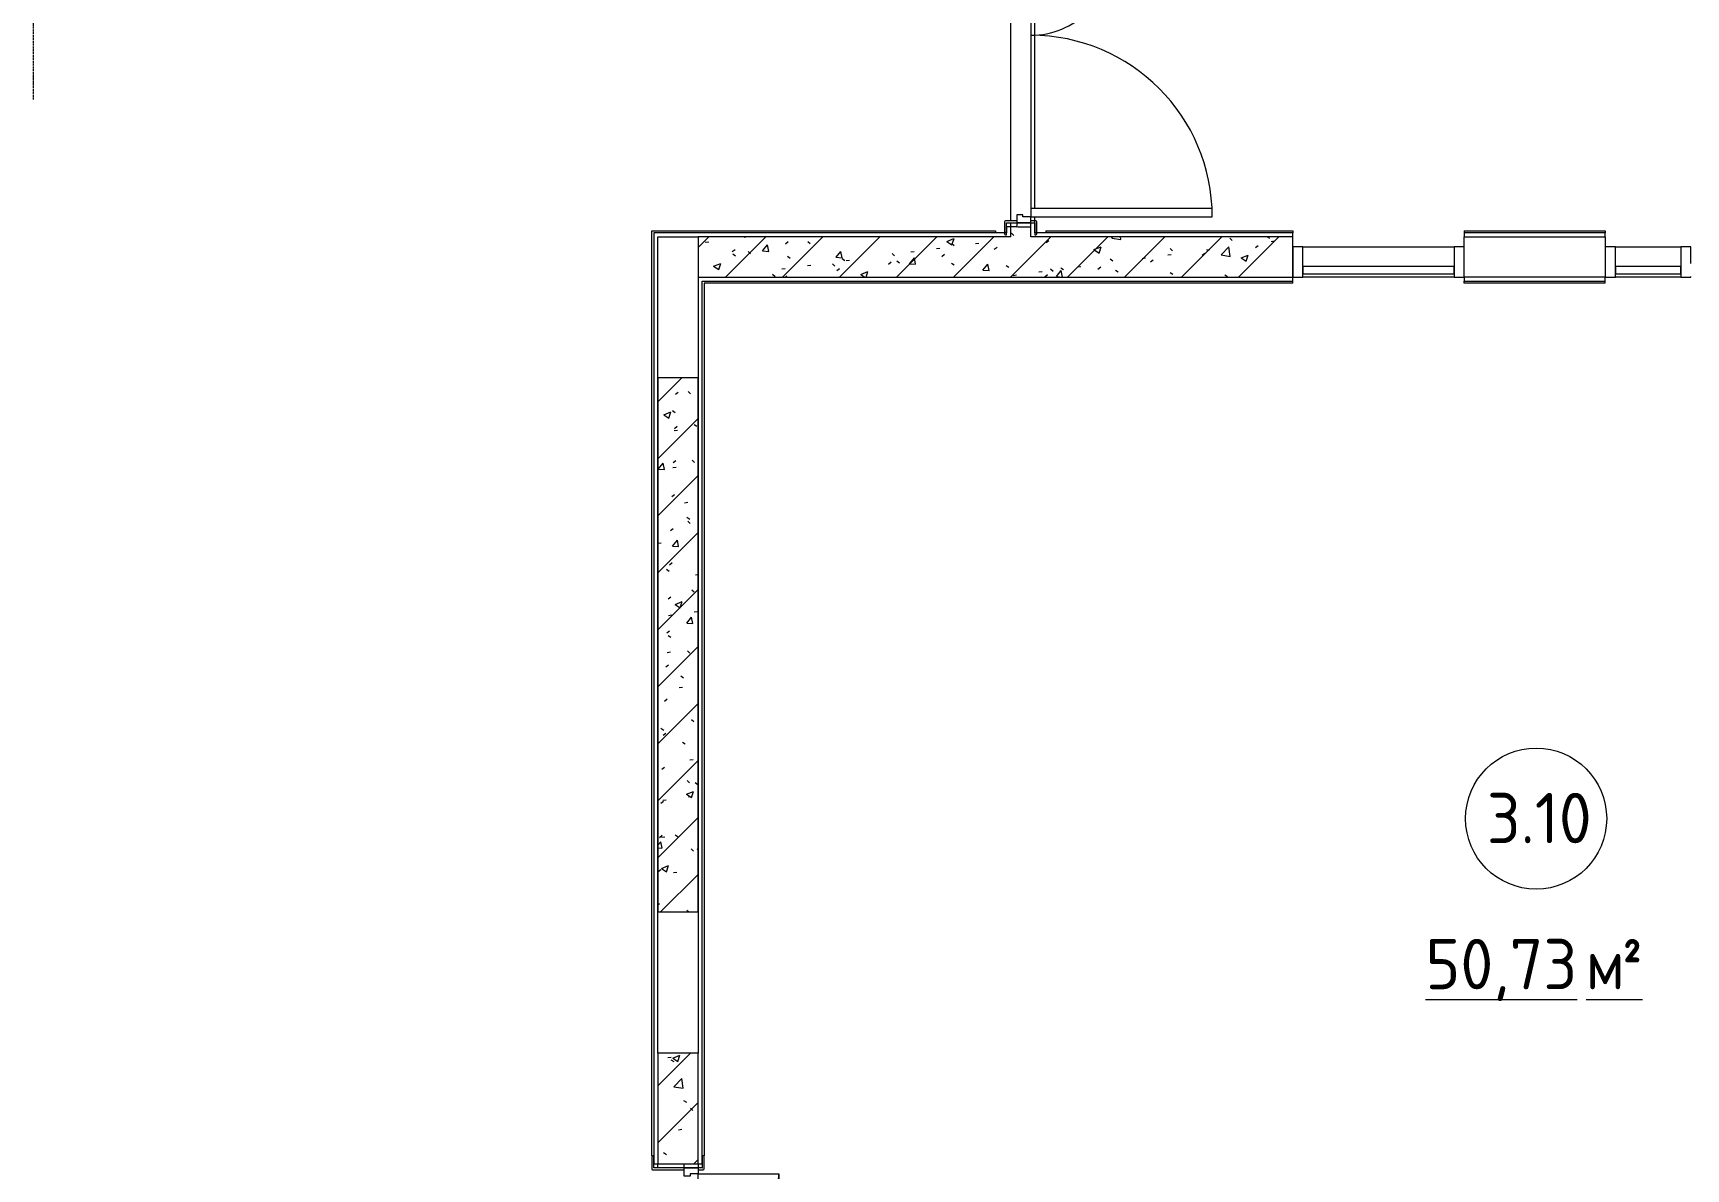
# Model space of a CAD drawing. Header units: millimetres. Extents: x -584918 to 2941280, y 3000189 to 4229862.
# Drawn here: x -448933 to -440733, y 4035361 to 4040997 of the extents above; entities that cross this region are included whole.
import ezdxf

# ---------------------------------------------------------------- set-up
doc = ezdxf.new("R2010")
doc.units = ezdxf.units.MM
doc.linetypes.add('ASVP_Невидимые', pattern=[5, 3, -2])
doc.linetypes.add('ASVP_Осевая', pattern=[14, 10, -2, 0, -2])
for name, color, linetype, lineweight in [('Витраж', 7, 'Continuous', 0), ('Двери', 7, 'Continuous', 0), ('Линии', 7, 'Continuous', 0), ('Марки помещений', 7, 'Continuous', 0), ('Обобщенные модели', 7, 'Continuous', 0), ('Панели витража', 7, 'Continuous', 0), ('Перекрытие', 7, 'Continuous', 0), ('Стены внутренние', 7, 'Continuous', 0), ('Стены несущие', 7, 'Continuous', 0), ('Стены отделка', 7, 'Continuous', 0), ('экспертиза условные обозначения', 1, 'Continuous', 0)]:
    doc.layers.add(name, color=color, linetype=linetype, lineweight=lineweight)
doc.styles.add('GOST Common_2', font='', dxfattribs={"height": 500})
doc.styles.add('GOST Common_3', font='', dxfattribs={"width": 0.9, "height": 500})
doc.styles.get('GOST Common_2').set_extended_font_data('GOST Common')
doc.styles.get('GOST Common_3').set_extended_font_data('GOST Common')
pattern_1 = [(45, (-440814.02, 4025236.82), (-141.4214, 141.4214), [])]
pattern_2 = [(50, (-440814.02, 4025236.82), (364.368, -31.8783), [38.1, -419.1]), (355, (-440814.02, 4025236.8), (-70.486, 382.113), [30.48, -335.28]), (100.451, (-440783.66, 4025234.16), (293.885, 350.2334), [32.38, -356.18]), (46.184, (-440814, 4025338.4), (542.158, -84.086), [57.15, -628.65]), (96.636, (-440768.84, 4025331.4), (474.805, 494.855), [48.57, -534.27]), (351.184, (-440814, 4025338.4), (474.81, 494.85), [45.72, -502.92]), (21, (-440763.22, 4025313.02), (303.2285, -204.5305), [38.1, -419.1]), (326, (-440763.22, 4025313), (123.604, 368.376), [30.48, -335.28]), (71.451, (-440737.95, 4025295.97), (426.834, 163.843), [32.38, -356.18]), (37.5, (-440814.02, 4025236.82), (6.1766, 169.1102), [16.764, -314.452, 16.764, -323.596, -336.55]), (37.5, (-440814.02, 4025236.82), (6.1766, 169.1102), [-671.576, 16.764, -319.786]), (7.5, (-440814.02, 4025236.82), (133.6389, 200.3615), [16.764, -177.292, 16.764, -306.832, -128.27]), (7.5, (-440814.02, 4025236.82), (133.6389, 200.3615), [-517.652, 16.764, -111.506]), (327.5, (-440927.3, 4025236.82), (271.1818, -11.4584), [16.764, -110.236, 16.764, -379.476, -525.78]), (327.5, (-440927.3, 4025236.82), (271.1818, -11.4584), [-523.24, 16.764, -509.016]), (317.5, (-440978.1, 4025236.82), (296.2585, 50.853), [16.764, -148.336, 16.764, -246.38, -373.38]), (317.5, (-440978.1, 4025236.82), (296.2585, 50.853), [-428.244, 16.764, -356.616])]

# ---------------------------------------------------------------- blocks, each defined once
blk = doc.blocks.new('ASVP_ДверьДеревянная_2 полотна - Межкомнатная 1300х2000h_полотна_ Г Л _1220 в свету_-7189999-АР Этаж 03')
at = {"layer": 'Двери', "lineweight": 18}
for p, q in [((650, 1000), (610, 1000)), ((610, 1000), (610, 100)), ((650, 100), (650, 1000)), ((-650, 500), (-610, 500)), ((-650, 100), (-650, 500)), ((-610, 500), (-610, 100)), ((-680, 100), (-650, 100)), ((-680, 30), (-680, 100)), ((-610, 100), (-650, 100)), ((-650, 100), (-650, 60)), ((610, 100), (650, 100)), ((680, 100), (650, 100)), ((650, 100), (650, 60)), ((680, 30), (680, 100)), ((-640, 30), (-680, 30)), ((-650, 60), (-640, 60)), ((-640, 60), (-640, 30)), ((650, 60), (640, 60)), ((640, 60), (640, 30)), ((640, 30), (680, 30))]:
    blk.add_line(p, q, dxfattribs=at)
at = {"layer": 'Двери', "linetype": 'ASVP_Невидимые', "lineweight": 18}
for p, q in [((-700, 100), (-680, 100)), ((-700, 30), (-700, 100)), ((-680, 100), (-680, 30)), ((700, 100), (680, 100)), ((680, 100), (680, 30)), ((700, 30), (700, 100)), ((-680, 30), (-700, 30)), ((680, 30), (700, 30))]:
    blk.add_line(p, q, dxfattribs=at)
at = {"layer": 'Двери'}
for centre, radius, start, end in [((650, 100), 900, 90, 180), ((-650, 100), 400, 360, 90)]:
    blk.add_arc(centre, radius, start, end, dxfattribs=at)
blk = doc.blocks.new('ASVP_НАЛИЧНИК МДФ_Двери - Наличник дверной МДФ-7405303-АР Этаж 03')
at = {"layer": 'Обобщенные модели'}
for p, q in [((-680, 150), (-680, -1)), ((-670, -5), (-670, 150)), ((670, 150), (670, -5)), ((680, -1), (680, 150)), ((-681, 0), (-740, 0)), ((-740, 0), (-740, -5)), ((-681, -1), (-681, 0)), ((740, 0), (681, 0)), ((681, 0), (681, -1)), ((740, -5), (740, 0)), ((-735, -10), (-675, -10)), ((-680, -1), (-681, -1)), ((675, -10), (735, -10)), ((681, -1), (680, -1))]:
    blk.add_line(p, q, dxfattribs=at)
for centre, start, end in [((-735, -5), 180, 270), ((-675, -5), 270, 360), ((675, -5), 180, 270), ((735, -5), 270, 360)]:
    blk.add_arc(centre, 5, start, end, dxfattribs=at)
blk = doc.blocks.new('ASVP_НАЛИЧНИК МДФ_Двери - Наличник дверной МДФ-7488626-АР Этаж 03')
at = {"layer": 'Обобщенные модели'}
for p, q in [((-681, 0), (-740, 0)), ((-740, 0), (-740, -5)), ((-681, -1), (-681, 0)), ((-680, 20), (-680, -1)), ((-670, -5), (-670, 20)), ((670, 20), (670, -5)), ((680, -1), (680, 20)), ((740, 0), (681, 0)), ((681, 0), (681, -1)), ((740, -5), (740, 0)), ((-735, -10), (-675, -10)), ((-680, -1), (-681, -1)), ((675, -10), (735, -10)), ((681, -1), (680, -1))]:
    blk.add_line(p, q, dxfattribs=at)
for centre, start, end in [((-735, -5), 180, 270), ((-675, -5), 270, 360), ((675, -5), 180, 270), ((735, -5), 270, 360)]:
    blk.add_arc(centre, 5, start, end, dxfattribs=at)
blk = doc.blocks.new('ASVP_ДверьДеревянная_2 полотна - Межкомнатная 1300х2000h_полотна_ Г Л _1220 в свету_-7531502-АР Этаж 03')
at = {"layer": 'Двери', "lineweight": 18}
for p, q in [((650, 950), (610, 950)), ((610, 950), (610, 50)), ((650, 50), (650, 950)), ((-650, 450), (-610, 450)), ((-650, 50), (-650, 450)), ((-610, 450), (-610, 50)), ((-680, 50), (-650, 50)), ((-680, -20), (-680, 50)), ((-610, 50), (-650, 50)), ((-650, 50), (-650, 10)), ((-650, 10), (-640, 10)), ((-640, 10), (-640, -20)), ((610, 50), (650, 50)), ((650, 10), (640, 10)), ((640, 10), (640, -20)), ((680, 50), (650, 50)), ((650, 50), (650, 10)), ((680, -20), (680, 50)), ((-640, -20), (-680, -20)), ((640, -20), (680, -20))]:
    blk.add_line(p, q, dxfattribs=at)
at = {"layer": 'Двери', "linetype": 'ASVP_Невидимые', "lineweight": 18}
for p, q in [((-700, 50), (-680, 50)), ((-700, -20), (-700, 50)), ((-680, 50), (-680, -20)), ((700, 50), (680, 50)), ((680, 50), (680, -20)), ((700, -20), (700, 50)), ((-680, -20), (-700, -20)), ((680, -20), (700, -20))]:
    blk.add_line(p, q, dxfattribs=at)
at = {"layer": 'Двери'}
for centre, radius, start, end in [((650, 50), 900, 90, 180), ((-650, 50), 400, 360, 90)]:
    blk.add_arc(centre, radius, start, end, dxfattribs=at)
blk = doc.blocks.new('ASVP_НАЛИЧНИК МДФ_Двери - Наличник дверной МДФ-7523534-АР Этаж 03')
at = {"layer": 'Обобщенные модели'}
for p, q in [((-681, 0), (-740, 0)), ((-740, 0), (-740, -5)), ((-681, -1), (-681, 0)), ((-680, 50), (-680, -1)), ((-670, -5), (-670, 50)), ((670, 50), (670, -5)), ((680, -1), (680, 50)), ((740, 0), (681, 0)), ((681, 0), (681, -1)), ((740, -5), (740, 0)), ((-735, -10), (-675, -10)), ((-680, -1), (-681, -1)), ((675, -10), (735, -10)), ((681, -1), (680, -1))]:
    blk.add_line(p, q, dxfattribs=at)
for centre, start, end in [((-735, -5), 180, 270), ((-675, -5), 270, 360), ((675, -5), 180, 270), ((735, -5), 270, 360)]:
    blk.add_arc(centre, 5, start, end, dxfattribs=at)
blk = doc.blocks.new('ASVP_НАЛИЧНИК МДФ_Двери - Наличник дверной МДФ-V43-АР Этаж 03')
at = {"layer": 'Обобщенные модели'}
for p, q in [((-681, 0), (-740, 0)), ((-740, 0), (-740, -5)), ((-681, -1), (-681, 0)), ((-680, 20), (-680, -1)), ((-670, -5), (-670, 20)), ((670, 20), (670, -5)), ((680, -1), (680, 20)), ((740, 0), (681, 0)), ((681, 0), (681, -1)), ((740, -5), (740, 0)), ((-735, -10), (-675, -10)), ((-680, -1), (-681, -1)), ((675, -10), (735, -10)), ((681, -1), (680, -1))]:
    blk.add_line(p, q, dxfattribs=at)
for centre, start, end in [((-735, -5), 180, 270), ((-675, -5), 270, 360), ((675, -5), 180, 270), ((735, -5), 270, 360)]:
    blk.add_arc(centre, 5, start, end, dxfattribs=at)
blk = doc.blocks.new('Системная панель - Cтеклопакет Двухкамерный_36 мм-7512020-АР Этаж 03')
at = {"layer": 'Панели витража', "lineweight": 18}
for p, q in [((162.5, 18), (-162.5, 18)), ((-162.5, 18), (-162.5, -18)), ((162.5, -18), (162.5, 18)), ((-162.5, -18), (162.5, -18))]:
    blk.add_line(p, q, dxfattribs=at)
blk = doc.blocks.new('Прямоугольный импост - 50х150 мм-7511842-АР Этаж 03')
at = {"layer": 'Витраж', "lineweight": 18}
for p, q in [((0, 35), (-50, 35)), ((-50, 35), (-50, -115)), ((0, -115), (0, 35)), ((-50, -115), (0, -115))]:
    blk.add_line(p, q, dxfattribs=at)
blk = doc.blocks.new('Системная панель - Cтеклопакет Двухкамерный_36 мм-7512026-АР Этаж 03')
at = {"layer": 'Панели витража', "lineweight": 18}
for p, q in [((375, 18), (-375, 18)), ((-375, 18), (-375, -18)), ((375, -18), (375, 18)), ((-375, -18), (375, -18))]:
    blk.add_line(p, q, dxfattribs=at)
blk = doc.blocks.new('Прямоугольный импост - 50х150 мм-7511836-АР Этаж 03')
at = {"layer": 'Витраж', "lineweight": 18}
for p, q in [((-50, 35), (0, 35)), ((-50, -115), (-50, 35)), ((0, 35), (0, -115)), ((0, -115), (-50, -115))]:
    blk.add_line(p, q, dxfattribs=at)
blk = doc.blocks.new('Прямоугольный импост - 50х150 мм-V67-АР Этаж 03')
at = {"layer": 'Витраж', "lineweight": 18}
for p, q in [((-25, 35), (25, 35)), ((-25, -115), (-25, 35)), ((25, 35), (25, 32.5)), ((25, -32.5), (25, -115)), ((25, -115), (-25, -115))]:
    blk.add_line(p, q, dxfattribs=at)
blk = doc.blocks.new('ASVP_Марка_Помещение_ДваЗначения - Номер Площадь-685795-АР Этаж 03')
at = {"layer": 'Марки помещений'}
blk.add_circle((0, 0), 3.5, dxfattribs=at)

msp = doc.modelspace()

# ---------------------------------------------------------------- hatches: boundary and pattern name
at = {"layer": 'Стены внутренние'}
h = msp.add_hatch(dxfattribs=at)
h.set_pattern_fill('FP_4', color=256, style=0, pattern_type=2)
h.set_pattern_definition(pattern_1)
h.paths.add_polyline_path([(-444083.121, 4039986.149), (-443983.121, 4039986.149), (-443983.121, 4040036.149), (-444083.121, 4040036.149), (-444083.121, 4040001.534)])
h.paths.add_polyline_path([(-444053.121, 4041436.149), (-443983.121, 4041436.149), (-443983.121, 4041586.149), (-444083.121, 4041584.993), (-444083.121, 4041436.149)])
h = msp.add_hatch(dxfattribs=at)
h.set_pattern_fill('FP_5', color=256, style=0, pattern_type=2)
h.set_pattern_definition(pattern_2)
h.paths.add_polyline_path([(-444083.121, 4039986.149), (-443983.121, 4039986.149), (-443983.121, 4040036.149), (-444083.121, 4040036.149), (-444083.121, 4040001.534)])
h.paths.add_polyline_path([(-444053.121, 4041436.149), (-443983.121, 4041436.149), (-443983.121, 4041586.149), (-444083.121, 4041584.993), (-444083.121, 4041436.149)])
h = msp.add_hatch(dxfattribs=at)
h.set_pattern_fill('FP_4', color=256, style=0, pattern_type=2)
h.set_pattern_definition(pattern_1)
h.paths.add_polyline_path([(-442683.121, 4039786.149), (-442683.121, 4039986.149), (-445633.121, 4039986.149), (-445633.121, 4039786.149), (-443791.531, 4039786.149)])
h = msp.add_hatch(dxfattribs=at)
h.set_pattern_fill('FP_5', color=256, style=0, pattern_type=2)
h.set_pattern_definition(pattern_2)
h.paths.add_polyline_path([(-442683.121, 4039786.149), (-442683.121, 4039986.149), (-445633.121, 4039986.149), (-445633.121, 4039786.149), (-443791.531, 4039786.149)])
h = msp.add_hatch(dxfattribs=at)
h.set_pattern_fill('FP_4', color=256, style=0, pattern_type=2)
h.set_pattern_definition(pattern_1)
h.paths.add_polyline_path([(-445833.121, 4036636.149), (-445633.121, 4036636.149), (-445633.121, 4039286.149), (-445833.121, 4039286.149), (-445833.121, 4039116.117)])
h = msp.add_hatch(dxfattribs=at)
h.set_pattern_fill('FP_5', color=256, style=0, pattern_type=2)
h.set_pattern_definition(pattern_2)
h.paths.add_polyline_path([(-445833.121, 4036636.149), (-445633.121, 4036636.149), (-445633.121, 4039286.149), (-445833.121, 4039286.149), (-445833.121, 4039116.117)])
h = msp.add_hatch(dxfattribs=at)
h.set_pattern_fill('FP_4', color=256, style=0, pattern_type=2)
h.set_pattern_definition(pattern_1)
h.paths.add_polyline_path([(-445716.15, 4033186.149), (-445633.121, 4033186.149), (-445633.121, 4033986.149), (-445833.121, 4033986.149), (-445833.121, 4033186.149)])
h.paths.add_polyline_path([(-445703.121, 4035386.149), (-445633.121, 4035386.149), (-445633.121, 4035936.149), (-445833.121, 4035936.149), (-445833.121, 4035386.149), (-445716.15, 4035386.149)])
h = msp.add_hatch(dxfattribs=at)
h.set_pattern_fill('FP_5', color=256, style=0, pattern_type=2)
h.set_pattern_definition(pattern_2)
h.paths.add_polyline_path([(-445716.15, 4033186.149), (-445633.121, 4033186.149), (-445633.121, 4033986.149), (-445833.121, 4033986.149), (-445833.121, 4033186.149)])
h.paths.add_polyline_path([(-445703.121, 4035386.149), (-445633.121, 4035386.149), (-445633.121, 4035936.149), (-445833.121, 4035936.149), (-445833.121, 4035386.149), (-445716.15, 4035386.149)])
at = {"layer": 'экспертиза условные обозначения', "lineweight": -3}
h = msp.add_hatch(dxfattribs=at)
h.set_pattern_fill('GRASS', color=3, scale=24)
h.set_pattern_definition([(90, (-441193.04, 3779846), (-431.0523, 431.0523), [114.3, -747.8046]), (45, (-441193.04, 3779846), (-431.0523, 431.0523), [114.3, -495.3]), (135, (-441193.04, 3779846), (-431.0523, -431.0523), [114.3, -495.3])])
edge = h.paths.add_edge_path()
edge.add_line((-445679.162, 4047680.628), (-445018.622, 4049468.181))
edge.add_line((-445018.622, 4049468.181), (-439841.984, 4047376.683))
edge.add_line((-439841.984, 4047376.683), (-437786.215, 4052478.037))
edge.add_line((-437786.215, 4052478.037), (-436394.937, 4051917.372))
edge.add_line((-436394.937, 4051917.372), (-438448.837, 4046820.656))
edge.add_line((-438448.837, 4046820.656), (-431775.339, 4044131.336))
edge.add_line((-431775.339, 4044131.336), (-432485.514, 4042369.05))
edge.add_line((-432485.514, 4042369.05), (-433821.967, 4042902.23))
edge.add_arc((-434225.652, 4041870.898), 1107.523, 68.623549, 179.4277519)
edge.add_line((-435333.121, 4041881.959), (-435333.121, 4039986.149))
edge.add_line((-435333.121, 4039986.149), (-438083.121, 4039986.149))
edge.add_line((-438083.121, 4039986.149), (-438083.121, 4044619.411))
edge.add_line((-438083.121, 4044619.411), (-441018.582, 4045807.749))
edge.add_line((-441018.582, 4045807.749), (-445679.162, 4047680.628))

# ---------------------------------------------------------------- linework, layer by layer
at = {"layer": 'Линии', "linetype": 'ASVP_Осевая'}
msp.add_line((-448933.121, 4046486.149), (-448933.121, 4040666.149), dxfattribs=at)
at = {"layer": 'Перекрытие'}
for p, q in [((-444083.121, 4040066.149), (-444083.121, 4041406.149)), ((-444083.121, 4040036.149), (-444083.121, 4040056.149)), ((-441833.121, 4039936.149), (-441833.121, 4039986.149)), ((-441133.121, 4039986.149), (-441133.121, 4039936.149)), ((-442633.121, 4039936.149), (-441883.121, 4039936.149)), ((-441083.121, 4039936.149), (-440758.121, 4039936.149)), ((-441883.121, 4039786.149), (-442633.121, 4039786.149)), ((-440758.121, 4039786.149), (-441083.121, 4039786.149)), ((-445833.121, 4035366.149), (-445833.121, 4035386.149))]:
    msp.add_line(p, q, dxfattribs=at)
at = {"layer": 'Стены внутренние'}
for p, q in [((-445863.121, 4035426.149), (-445863.121, 4040016.149)), ((-445863.121, 4040016.149), (-444158.121, 4040016.149)), ((-444158.121, 4040016.149), (-444158.121, 4040006.149)), ((-443908.121, 4040016.149), (-442683.121, 4040016.149)), ((-443908.121, 4040016.149), (-443908.121, 4040006.149)), ((-442683.121, 4040016.149), (-442683.121, 4040006.149)), ((-441833.121, 4040016.149), (-441133.121, 4040016.149)), ((-441833.121, 4040016.149), (-441833.121, 4040006.149)), ((-441133.121, 4040016.149), (-441133.121, 4040006.149)), ((-442683.121, 4039756.149), (-445603.121, 4039756.149)), ((-445603.121, 4039756.149), (-445603.121, 4035426.149)), ((-442683.121, 4039756.149), (-442683.121, 4039766.149)), ((-441833.121, 4039756.149), (-441833.121, 4039766.149)), ((-441133.121, 4039756.149), (-441833.121, 4039756.149)), ((-441133.121, 4039756.149), (-441133.121, 4039766.149)), ((-445863.121, 4035426.149), (-445858.121, 4035426.149)), ((-445603.121, 4035426.149), (-445608.121, 4035426.149))]:
    msp.add_line(p, q, dxfattribs=at)
at = {"layer": 'Стены несущие'}
for p, q in [((-444083.121, 4039986.149), (-445633.121, 4039986.149)), ((-445633.121, 4039986.149), (-445633.121, 4039786.149)), ((-444053.121, 4040036.149), (-444083.121, 4040036.149)), ((-444083.121, 4039986.149), (-444083.121, 4040036.149)), ((-443983.121, 4039986.149), (-443983.121, 4040036.149)), ((-442683.121, 4039986.149), (-443983.121, 4039986.149)), ((-442683.121, 4039786.149), (-442683.121, 4039986.149)), ((-445633.121, 4039786.149), (-442683.121, 4039786.149)), ((-445633.121, 4039286.149), (-445833.121, 4039286.149)), ((-445833.121, 4039286.149), (-445833.121, 4036636.149)), ((-445633.121, 4036636.149), (-445633.121, 4039286.149)), ((-445833.121, 4036636.149), (-445633.121, 4036636.149)), ((-445633.121, 4035936.149), (-445833.121, 4035936.149)), ((-445833.121, 4035936.149), (-445833.121, 4035386.149)), ((-445633.121, 4035386.149), (-445633.121, 4035936.149)), ((-445833.121, 4035386.149), (-445703.121, 4035386.149))]:
    msp.add_line(p, q, dxfattribs=at)
at = {"layer": 'Стены отделка'}
for p, q in [((-443983.121, 4041346.149), (-443983.121, 4040126.149)), ((-443963.121, 4040126.149), (-443963.121, 4041346.149)), ((-443963.121, 4040006.149), (-443963.121, 4040086.149)), ((-445853.121, 4040006.149), (-445853.121, 4035386.149)), ((-444103.121, 4040006.149), (-445853.121, 4040006.149)), ((-445833.121, 4035936.149), (-445833.121, 4039986.149)), ((-445833.121, 4039986.149), (-445633.121, 4039986.149)), ((-444083.121, 4040036.149), (-444103.121, 4040036.149)), ((-444103.121, 4040036.149), (-444103.121, 4040006.149)), ((-442683.121, 4040006.149), (-443963.121, 4040006.149)), ((-442683.121, 4039986.149), (-442683.121, 4040006.149)), ((-441133.121, 4040006.149), (-441833.121, 4040006.149)), ((-441833.121, 4040006.149), (-441833.121, 4039986.149)), ((-441833.121, 4039986.149), (-441133.121, 4039986.149)), ((-441133.121, 4039986.149), (-441133.121, 4040006.149)), ((-445633.121, 4039786.149), (-445633.121, 4035936.149)), ((-445613.121, 4039766.149), (-442683.121, 4039766.149)), ((-445613.121, 4035386.149), (-445613.121, 4039766.149)), ((-442683.121, 4039766.149), (-442683.121, 4039786.149)), ((-441133.121, 4039786.149), (-441833.121, 4039786.149)), ((-441833.121, 4039786.149), (-441833.121, 4039766.149)), ((-441833.121, 4039766.149), (-441133.121, 4039766.149)), ((-441133.121, 4039766.149), (-441133.121, 4039786.149)), ((-445853.121, 4035386.149), (-445833.121, 4035386.149)), ((-445633.121, 4035386.149), (-445613.121, 4035386.149))]:
    msp.add_line(p, q, dxfattribs=at)

# ---------------------------------------------------------------- block references
at = {"layer": 'Витраж', "rotation": 180}
for p in [(-442683.121, 4039821.149), (-441133.121, 4039821.149)]:
    msp.add_blockref('Прямоугольный импост - 50х150 мм-7511842-АР Этаж 03', p, dxfattribs=at)
at = {"layer": 'Витраж', "extrusion": (0, 0, -1), "rotation": 180}
for name, p in [('Прямоугольный импост - 50х150 мм-7511836-АР Этаж 03', (441833.121, 4039821.149)), ('Прямоугольный импост - 50х150 мм-V67-АР Этаж 03', (440733.121, 4039821.149))]:
    msp.add_blockref(name, p, dxfattribs=at)
at = {"layer": 'Двери'}
for name, p, rotation in [('ASVP_ДверьДеревянная_2 полотна - Межкомнатная 1300х2000h_полотна_ Г Л _1220 в свету_-7531502-АР Этаж 03', (-444033.121, 4040736.149), 269.9999999999587), ('ASVP_ДверьДеревянная_2 полотна - Межкомнатная 1300х2000h_полотна_ Г Л _1220 в свету_-7189999-АР Этаж 03', (-445733.121, 4034686.149), 269.9999999999999)]:
    msp.add_blockref(name, p, dxfattribs=dict(at, rotation=rotation))
at = {"layer": 'Марки помещений', "xscale": 99.99999999999993, "yscale": 99.99999999999993, "zscale": 99.99999999999993}
msp.add_blockref('ASVP_Марка_Помещение_ДваЗначения - Номер Площадь-685795-АР Этаж 03', (-441476.353, 4037099.53), dxfattribs=at)
at = {"layer": 'Обобщенные модели'}
for name, p, rotation in [('ASVP_НАЛИЧНИК МДФ_Двери - Наличник дверной МДФ-7523534-АР Этаж 03', (-444103.121, 4040736.149), 269.9999999999587), ('ASVP_НАЛИЧНИК МДФ_Двери - Наличник дверной МДФ-V43-АР Этаж 03', (-443963.121, 4040736.149), 89.99999999995853), ('ASVP_НАЛИЧНИК МДФ_Двери - Наличник дверной МДФ-7405303-АР Этаж 03', (-445853.121, 4034686.149), 269.9999999999999), ('ASVP_НАЛИЧНИК МДФ_Двери - Наличник дверной МДФ-7488626-АР Этаж 03', (-445613.121, 4034686.149), 89.99999999999972)]:
    msp.add_blockref(name, p, dxfattribs=dict(at, rotation=rotation))
at = {"layer": 'Панели витража'}
for name, p in [('Системная панель - Cтеклопакет Двухкамерный_36 мм-7512026-АР Этаж 03', (-442258.121, 4039821.149)), ('Системная панель - Cтеклопакет Двухкамерный_36 мм-7512020-АР Этаж 03', (-440920.621, 4039821.149))]:
    msp.add_blockref(name, p, dxfattribs=at)

# ---------------------------------------------------------------- texts
at = {"layer": 'Марки помещений', "char_height": 250, "attachment_point": 1}
for s, insert, width, style in [('3.10', (-441721.16, 4037227.255), 606.07575, 'GOST Common_2'), ('\\L50,73 ', (-442025.796, 4036502.725), 966.83512, 'GOST Common_2'), ('\\L\\fGOST Common|b0|i0|c238|p34|;\\W.9;\\L²', (-441049.484, 4036502.725), 165.94931, 'GOST Common_3'), ('\\L\\fGOST Common|b0|i0|c204|p34|;\\W.9;\\Lм', (-441228.078, 4036502.725), 216.45562, 'GOST Common_2')]:
    msp.add_mtext(s, dxfattribs=dict(at, insert=insert, width=width, style=style))

doc.saveas('drawing.dxf')
